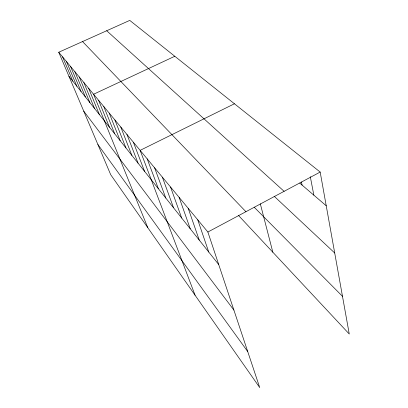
<?xml version="1.0" encoding="UTF-8"?>
<svg xmlns="http://www.w3.org/2000/svg" width="408" height="408" viewBox="0 0 408 408"><rect width="100%" height="100%" fill="white"/><g stroke="black" fill="none" stroke-linecap="round" stroke-linejoin="round"><path stroke-width="0.61" d="M320.178 172.064L129.759 20.4L58.742 52.244L207.871 232.019L320.178 172.064L349.258 334.019L238.359 215.312M234.437 103.775L140.128 150.358L195.085 295.244M174.797 56.268L93.58 94.248L147.783 227.669M299.747 183.09L326.232 205.765M106.692 30.743L284.095 191.326M274.166 196.243L334.713 253.001M254.22 207.223L342.496 296.33M82.549 41.57L245.927 211.706M68.927 76.25L218.729 264.588M83.737 111.149L233.886 310.065M97.905 144.539L247.738 351.609M58.742 52.244L110.711 174.716L259.733 387.6L207.871 232.019M62.557 56.85L72.823 81.146M66.509 61.613L76.857 86.221M70.609 66.555L81.034 91.468M74.863 71.681L85.364 96.915M79.274 77L89.852 102.556M83.859 82.528L94.508 108.416M88.623 88.271L99.348 114.495M98.588 100.281L109.446 127.194M103.795 106.564L114.714 133.819M109.222 113.103L120.202 140.714M114.883 119.921L125.909 147.89M120.783 127.036L131.855 155.371M126.944 134.467L138.062 163.169M133.391 142.234L144.539 171.309M147.191 158.87L158.381 188.715M154.596 167.795L165.786 198.028M162.369 177.169L173.553 207.789M170.539 187.017L181.698 218.03M179.138 197.385L190.256 228.791M188.2 208.309L199.252 240.103M197.763 219.835L208.733 252.022M260.319 203.821L272.84 252.221M301.451 181.999L302.078 185.089M310.299 176.705L313.849 195.162"/></g></svg>
